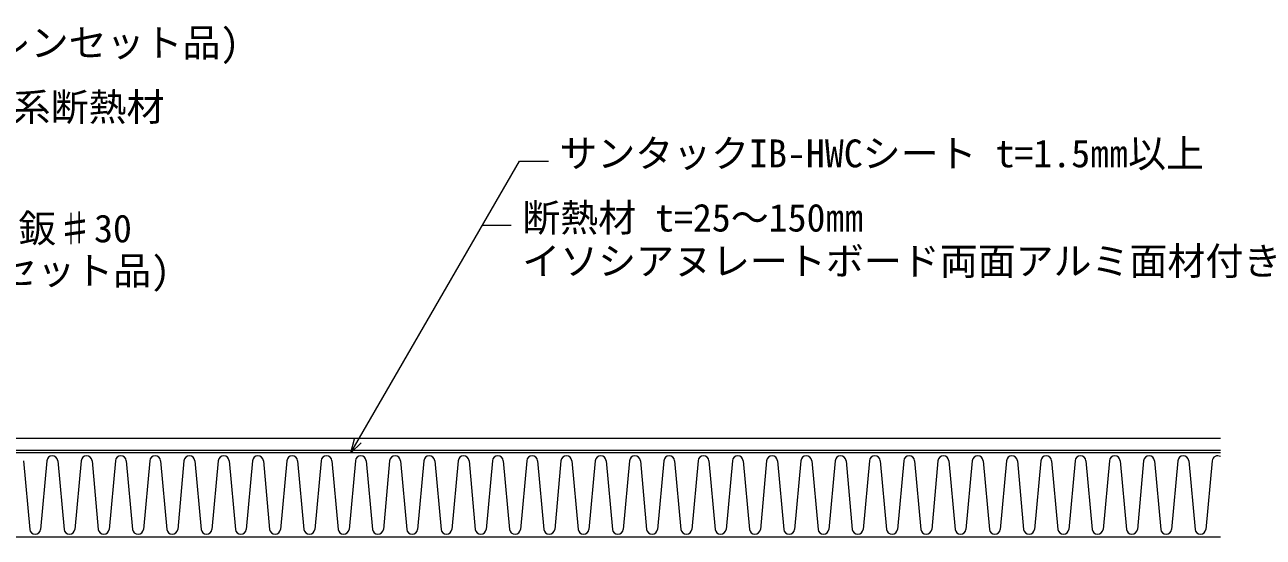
# Model space of a CAD drawing. Units: millimetres, scale not verified. Extents: x -840 to 840, y -594 to 594.
# Drawn here: x 66 to 580, y -236 to -23 of the extents above; entities that cross this region are included whole.
import ezdxf
from ezdxf.enums import TextEntityAlignment as Align

# ---------------------------------------------------------------- set-up
doc = ezdxf.new("R2010")
doc.units = ezdxf.units.MM
doc.header["$LTSCALE"] = 2
for name, color, linetype, lineweight in [('0-2_文字', 5, 'Continuous', 9), ('0-7_断熱材', 4, 'Continuous', 9), ('0-B_寸法線', 7, 'Continuous', 9), ('0-C_IBｼｰﾄ', 4, 'Continuous', 9)]:
    doc.layers.add(name, color=color, linetype=linetype, lineweight=lineweight)
doc.styles.add('ＭＳ ゴシック', font='')
doc.styles.get('ＭＳ ゴシック').set_extended_font_data('MS Gothic')

msp = doc.modelspace()

# ---------------------------------------------------------------- linework, layer by layer
at = {"layer": '0-7_断熱材', "color": 7}
for p, q in [((562.185, -200.57), (-66.815, -200.57)), ((562.185, -235.57), (-66.815, -235.57))]:
    msp.add_line(p, q, dxfattribs=at)
at = {"layer": '0-7_断熱材'}
for p, q in [((65.756, -203.835), (68.357, -232.304)), ((75.464, -203.835), (72.864, -232.304)), ((79.971, -203.835), (82.572, -232.304)), ((89.679, -203.835), (87.079, -232.304)), ((94.186, -203.835), (96.786, -232.304)), ((103.894, -203.835), (101.293, -232.304)), ((108.401, -203.835), (111.001, -232.304)), ((118.109, -203.835), (115.508, -232.304)), ((122.615, -203.835), (125.216, -232.304)), ((132.323, -203.835), (129.723, -232.304)), ((136.83, -203.835), (139.431, -232.304)), ((146.538, -203.835), (143.937, -232.304)), ((151.045, -203.835), (153.645, -232.304)), ((160.753, -203.835), (158.152, -232.304)), ((165.26, -203.835), (167.86, -232.304)), ((174.967, -203.835), (172.367, -232.304)), ((179.474, -203.835), (182.075, -232.304)), ((189.182, -203.835), (186.582, -232.304)), ((193.689, -203.835), (196.29, -232.304)), ((203.397, -203.835), (200.796, -232.304)), ((207.904, -203.835), (210.504, -232.304)), ((217.612, -203.835), (215.011, -232.304)), ((222.119, -203.835), (224.719, -232.304)), ((231.826, -203.835), (229.226, -232.304)), ((236.333, -203.835), (238.934, -232.304)), ((246.041, -203.835), (243.441, -232.304)), ((250.548, -203.835), (253.148, -232.304)), ((260.256, -203.835), (257.655, -232.304)), ((264.763, -203.835), (267.363, -232.304)), ((274.471, -203.835), (271.87, -232.304)), ((278.977, -203.835), (281.578, -232.304)), ((288.685, -203.835), (286.085, -232.304)), ((293.192, -203.835), (295.793, -232.304)), ((302.9, -203.835), (300.3, -232.304)), ((307.407, -203.835), (310.007, -232.304)), ((317.115, -203.835), (314.514, -232.304)), ((321.622, -203.835), (324.222, -232.304)), ((331.33, -203.835), (328.729, -232.304)), ((335.836, -203.835), (338.437, -232.304)), ((345.544, -203.835), (342.944, -232.304)), ((350.051, -203.835), (352.652, -232.304)), ((359.759, -203.835), (357.159, -232.304)), ((364.266, -203.835), (366.866, -232.304)), ((373.974, -203.835), (371.373, -232.304)), ((378.481, -203.835), (381.081, -232.304)), ((388.188, -203.835), (385.588, -232.304)), ((392.695, -203.835), (395.296, -232.304)), ((402.403, -203.835), (399.803, -232.304)), ((406.91, -203.835), (409.511, -232.304)), ((416.618, -203.835), (414.017, -232.304)), ((421.125, -203.835), (423.725, -232.304)), ((430.833, -203.835), (428.232, -232.304)), ((435.34, -203.835), (437.94, -232.304)), ((445.047, -203.835), (442.447, -232.304)), ((449.554, -203.835), (452.155, -232.304)), ((459.262, -203.835), (456.662, -232.304)), ((463.769, -203.835), (466.37, -232.304)), ((473.477, -203.835), (470.876, -232.304)), ((477.984, -203.835), (480.584, -232.304)), ((487.692, -203.835), (485.091, -232.304)), ((492.198, -203.835), (494.799, -232.304)), ((501.906, -203.835), (499.306, -232.304)), ((506.413, -203.835), (509.014, -232.304)), ((516.121, -203.835), (513.521, -232.304)), ((520.628, -203.835), (523.228, -232.304)), ((530.336, -203.835), (527.735, -232.304)), ((534.843, -203.835), (537.443, -232.304)), ((544.551, -203.835), (541.95, -232.304)), ((549.057, -203.835), (551.658, -232.304)), ((558.765, -203.835), (556.165, -232.304))]:
    msp.add_line(p, q, dxfattribs=at)
for centre, start, end in [((77.718, -204.046), 5.35135, 174.64865), ((91.932, -204.046), 5.35135, 174.64865), ((106.147, -204.046), 5.35135, 174.64865), ((120.362, -204.046), 5.35135, 174.64865), ((134.577, -204.046), 5.35135, 174.64865), ((148.791, -204.046), 5.35135, 174.64865), ((163.006, -204.046), 5.35135, 174.64865), ((177.221, -204.046), 5.35135, 174.64865), ((191.436, -204.046), 5.35135, 174.64865), ((205.65, -204.046), 5.35135, 174.64865), ((219.865, -204.046), 5.35135, 174.64865), ((234.08, -204.046), 5.35135, 174.64865), ((248.295, -204.046), 5.35135, 174.64865), ((262.509, -204.046), 5.35135, 174.64865), ((276.724, -204.046), 5.35135, 174.64865), ((290.939, -204.046), 5.35135, 174.64865), ((305.153, -204.046), 5.35135, 174.64865), ((319.368, -204.046), 5.35135, 174.64865), ((333.583, -204.046), 5.35135, 174.64865), ((347.798, -204.046), 5.35135, 174.64865), ((362.012, -204.046), 5.35135, 174.64865), ((376.227, -204.046), 5.35135, 174.64865), ((390.442, -204.046), 5.35135, 174.64865), ((404.657, -204.046), 5.35135, 174.64865), ((418.871, -204.046), 5.35135, 174.64865), ((433.086, -204.046), 5.35135, 174.64865), ((447.301, -204.046), 5.35135, 174.64865), ((461.516, -204.046), 5.35135, 174.64865), ((475.73, -204.046), 5.35135, 174.64865), ((489.945, -204.046), 5.35135, 174.64865), ((504.16, -204.046), 5.35135, 174.64865), ((518.375, -204.046), 5.35135, 174.64865), ((532.589, -204.046), 5.35135, 174.64865), ((546.804, -204.046), 5.35135, 174.64865), ((561.019, -204.046), 58.97694, 174.64865), ((70.61, -232.093), 185.35135, 354.64865), ((84.825, -232.093), 185.35135, 354.64865), ((99.04, -232.093), 185.35135, 354.64865), ((113.255, -232.093), 185.35135, 354.64865), ((127.469, -232.093), 185.35135, 354.64865), ((141.684, -232.093), 185.35135, 354.64865), ((155.899, -232.093), 185.35135, 354.64865), ((170.114, -232.093), 185.35135, 354.64865), ((184.328, -232.093), 185.35135, 354.64865), ((198.543, -232.093), 185.35135, 354.64865), ((212.758, -232.093), 185.35135, 354.64865), ((226.972, -232.093), 185.35135, 354.64865), ((241.187, -232.093), 185.35135, 354.64865), ((255.402, -232.093), 185.35135, 354.64865), ((269.617, -232.093), 185.35135, 354.64865), ((283.831, -232.093), 185.35135, 354.64865), ((298.046, -232.093), 185.35135, 354.64865), ((312.261, -232.093), 185.35135, 354.64865), ((326.476, -232.093), 185.35135, 354.64865), ((340.69, -232.093), 185.35135, 354.64865), ((354.905, -232.093), 185.35135, 354.64865), ((369.12, -232.093), 185.35135, 354.64865), ((383.335, -232.093), 185.35135, 354.64865), ((397.549, -232.093), 185.35135, 354.64865), ((411.764, -232.093), 185.35135, 354.64865), ((425.979, -232.093), 185.35135, 354.64865), ((440.193, -232.093), 185.35135, 354.64865), ((454.408, -232.093), 185.35135, 354.64865), ((468.623, -232.093), 185.35135, 354.64865), ((482.838, -232.093), 185.35135, 354.64865), ((497.052, -232.093), 185.35135, 354.64865), ((511.267, -232.093), 185.35135, 354.64865), ((525.482, -232.093), 185.35135, 354.64865), ((539.697, -232.093), 185.35135, 354.64865), ((553.911, -232.093), 185.35135, 354.64865)]:
    msp.add_arc(centre, 2.263, start, end, dxfattribs=at)
at = {"layer": '0-B_寸法線'}
msp.add_line((256.082, -106.1), (268.082, -106.1), dxfattribs=at)
for points in [[(201.541, -200.57), (271.479, -79.431), (283.479, -79.431)], [(205.783, -196.327), (201.541, -200.57), (203.094, -194.774)]]:
    msp.add_lwpolyline(points, dxfattribs=at)
at = {"layer": '0-C_IBｼｰﾄ', "color": 7}
for p, q in [((562.185, -194.57), (-10.086, -194.57)), ((562.185, -199.57), (-11.426, -199.57))]:
    msp.add_line(p, q, dxfattribs=at)

# ---------------------------------------------------------------- texts
at = {"layer": '0-2_文字', "color": 7, "style": 'ＭＳ ゴシック'}
for s, p in [('IB積層鋼鈑(ドレンセット品)', (-49.253, -39.554)), ('イソシアヌレート系断熱材', (-64.65, -66.222)), ('サンタックIB-HWCシート t=1.5㎜以上', (288.02, -85.49)), ('断熱材 t=25～150㎜', (272.623, -112.159)), ('IB積層鋼鈑♯30', (0.664, -116.628)), ('(ドレンセット品)', (0.664, -134.128)), ('イソシアヌレートボード両面アルミ面材付き', (272.623, -130.159))]:
    msp.add_text(s, height=11.54, dxfattribs=at).set_placement(p, align=Align.BOTTOM_LEFT)

doc.saveas('drawing.dxf')
